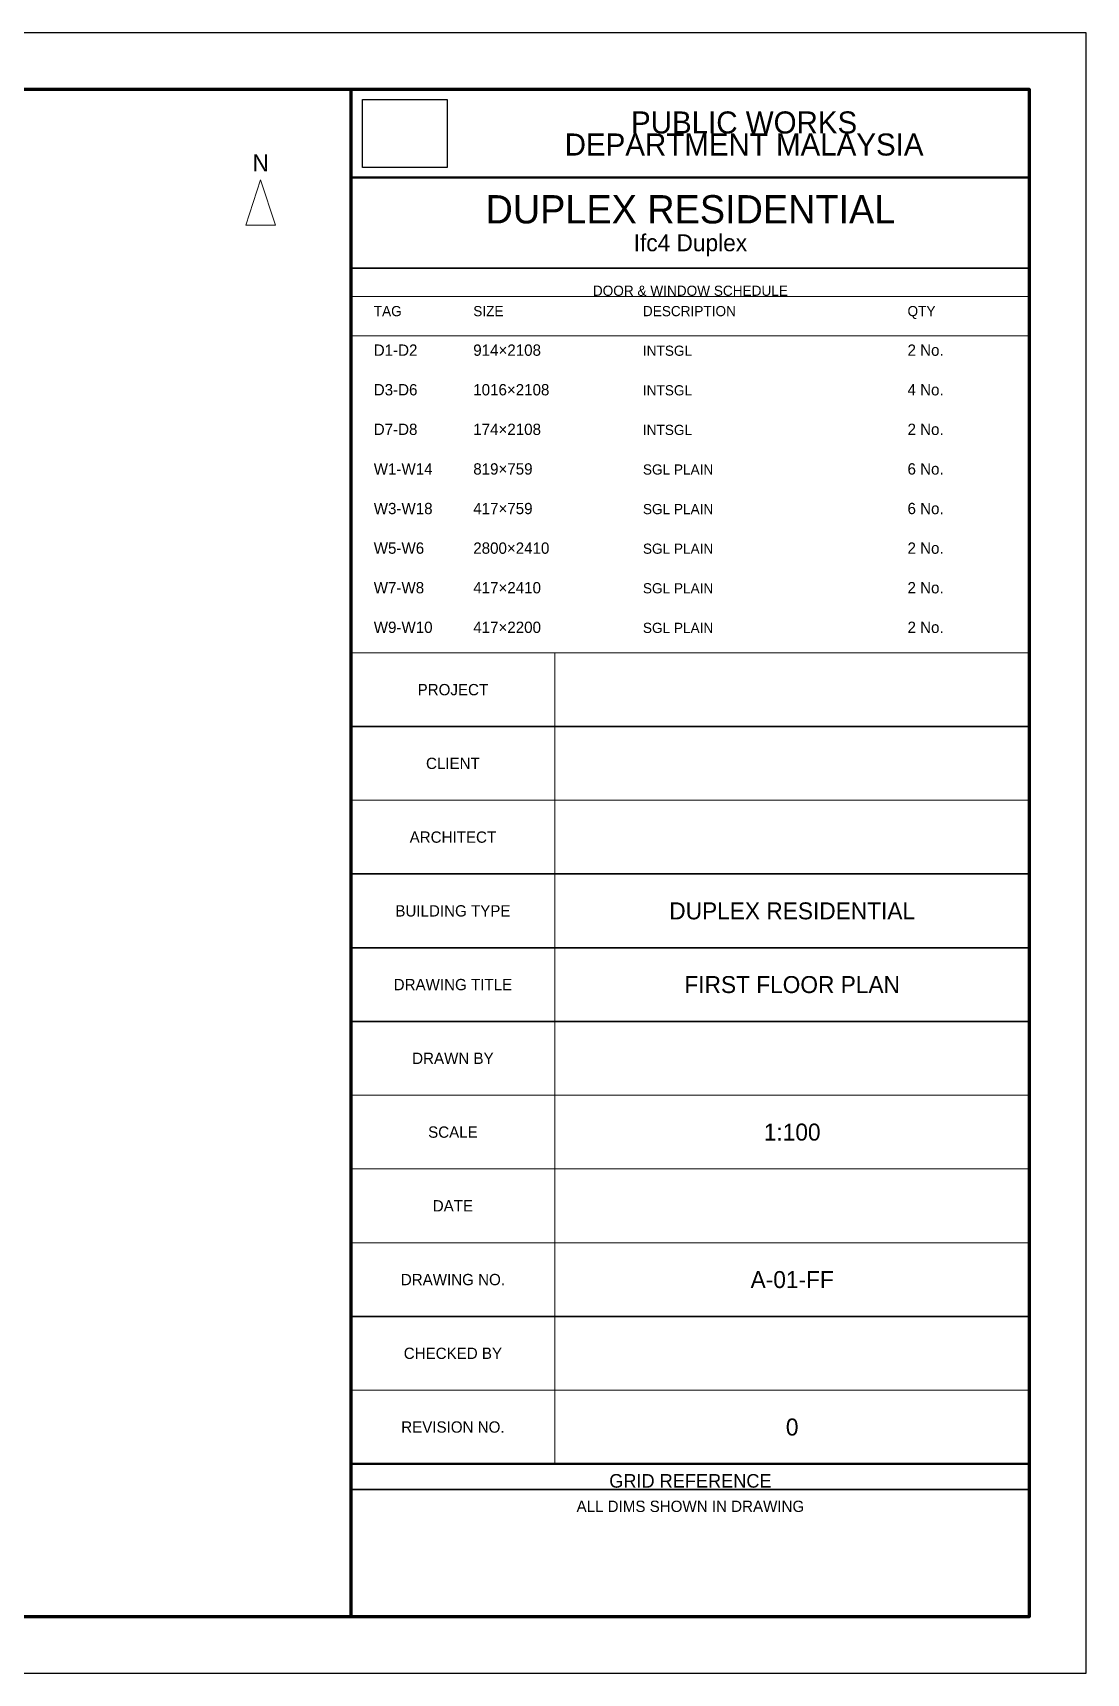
# Model space of a CAD drawing. Header units: millimetres. Extents: x -11350 to 30650, y -23600 to 5400.
# Drawn here: x 12020 to 30650, y -23600 to 5400 of the extents above; entities that cross this region are included whole.
import ezdxf
from ezdxf.enums import TextEntityAlignment as Align

# ---------------------------------------------------------------- set-up
doc = ezdxf.new("R2010")
doc.units = ezdxf.units.MM
doc.layers.add('A-ANNO-TEXT', color=7, linetype='Continuous')
doc.layers.add('A-TTLB', color=7, linetype='Continuous')
picture_1 = doc.add_image_def('image1.png', size_in_pixel=(890, 652))

msp = doc.modelspace()

# ---------------------------------------------------------------- linework, layer by layer
at = {"color": 7}
msp.add_lwpolyline([(-11350, -23600), (30650, -23600), (30650, 5400), (-11350, 5400)], close=True, dxfattribs=at)
at = {"layer": 'A-ANNO-TEXT', "lineweight": 18}
msp.add_lwpolyline([(16050, 2800), (15786, 2000), (16314, 2000)], close=True, dxfattribs=at)
at = {"layer": 'A-TTLB', "lineweight": 70}
msp.add_line((17650, -22600), (17650, 4400), dxfattribs=at)
at = {"layer": 'A-TTLB', "lineweight": 50}
for p, q in [((17650, 2840), (29650, 2840)), ((17650, -19900), (29650, -19900))]:
    msp.add_line(p, q, dxfattribs=at)
at = {"layer": 'A-TTLB', "lineweight": 35}
for p, q in [((17650, 1240), (29650, 1240)), ((17650, -6864), (29650, -6864)), ((17650, -9471), (29650, -9471)), ((17650, -10775), (29650, -10775)), ((17650, -12078), (29650, -12078)), ((17650, -17293), (29650, -17293)), ((17650, -20350), (29650, -20350))]:
    msp.add_line(p, q, dxfattribs=at)
at = {"layer": 'A-TTLB', "lineweight": 18}
for p, q in [((17650, 1240), (29650, 1240)), ((17650, 740), (29650, 740)), ((21250, -6864), (21250, -5560)), ((21250, -8167), (21250, -6864)), ((17650, -8167), (29650, -8167)), ((21250, -9471), (21250, -8167)), ((21250, -10775), (21250, -9471)), ((21250, -12078), (21250, -10775)), ((21250, -13382), (21250, -12078)), ((17650, -13382), (29650, -13382)), ((21250, -14685), (21250, -13382)), ((17650, -14685), (29650, -14685)), ((21250, -15989), (21250, -14685)), ((17650, -15989), (29650, -15989)), ((21250, -17293), (21250, -15989)), ((21250, -18596), (21250, -17293)), ((17650, -18596), (29650, -18596)), ((21250, -19900), (21250, -18596)), ((17650, -19900), (29650, -19900))]:
    msp.add_line(p, q, dxfattribs=at)
at = {"layer": 'A-TTLB', "color": 8, "lineweight": 18}
for p, q in [((17650, 40), (29650, 40)), ((17650, -5560), (29650, -5560))]:
    msp.add_line(p, q, dxfattribs=at)
at = {"layer": 'A-TTLB', "lineweight": 70}
msp.add_lwpolyline([(-8850, -22600), (29650, -22600), (29650, 4400), (-8850, 4400)], close=True, dxfattribs=at)

# ---------------------------------------------------------------- texts
at = {"layer": 'A-ANNO-TEXT'}
msp.add_text('N', height=300, dxfattribs=at).set_placement((16050, 3100), align=Align.MIDDLE_CENTER)
at = {"layer": 'A-TTLB'}
for s, height, p in [('PUBLIC WORKS', 390, (24600, 3815)), ('DEPARTMENT MALAYSIA', 390, (24600, 3425)), ('DUPLEX RESIDENTIAL', 500, (23650, 2280)), ('Ifc4 Duplex', 300, (23650, 1688)), ('PROJECT', 200, (19450, -6212)), ('CLIENT', 200, (19450, -7515)), ('ARCHITECT', 200, (19450, -8819)), ('BUILDING TYPE', 200, (19450, -10123)), ('DUPLEX RESIDENTIAL', 300, (25450, -10123)), ('FIRST FLOOR PLAN', 300, (25450, -11426)), ('DRAWING TITLE', 200, (19450, -11426)), ('DRAWN BY', 200, (19450, -12730)), ('1:100', 300, (25450, -14034)), ('SCALE', 200, (19450, -14034)), ('DATE', 200, (19450, -15337)), ('A-01-FF', 300, (25450, -16641)), ('DRAWING NO.', 200, (19450, -16641)), ('CHECKED BY', 200, (19450, -17945)), ('0', 300, (25450, -19248)), ('REVISION NO.', 200, (19450, -19248)), ('GRID REFERENCE', 240, (23650, -20200)), ('ALL DIMS SHOWN IN DRAWING', 200, (23650, -20650))]:
    msp.add_text(s, height=height, dxfattribs=at).set_placement(p, align=Align.MIDDLE_CENTER)
at = {"layer": 'A-TTLB', "color": 8}
msp.add_text('DOOR & WINDOW SCHEDULE', height=180, dxfattribs=at).set_placement((23650, 840), align=Align.MIDDLE_CENTER)
at = {"layer": 'A-TTLB'}
for s, height, p in [('TAG', 180, (18050, 390)), ('SIZE', 180, (19810, 390)), ('DESCRIPTION', 180, (22810, 390)), ('QTY', 180, (27490, 390)), ('D1-D2', 200, (18050, -310)), ('914×2108', 200, (19810, -310)), ('INTSGL', 180, (22810, -310)), ('2 No.', 200, (27490, -310)), ('D3-D6', 200, (18050, -1010)), ('1016×2108', 200, (19810, -1010)), ('INTSGL', 180, (22810, -1010)), ('4 No.', 200, (27490, -1010)), ('D7-D8', 200, (18050, -1710)), ('174×2108', 200, (19810, -1710)), ('INTSGL', 180, (22810, -1710)), ('2 No.', 200, (27490, -1710)), ('W1-W14', 200, (18050, -2410)), ('819×759', 200, (19810, -2410)), ('SGL PLAIN', 180, (22810, -2410)), ('6 No.', 200, (27490, -2410)), ('W3-W18', 200, (18050, -3110)), ('417×759', 200, (19810, -3110)), ('SGL PLAIN', 180, (22810, -3110)), ('6 No.', 200, (27490, -3110)), ('W5-W6', 200, (18050, -3810)), ('2800×2410', 200, (19810, -3810)), ('SGL PLAIN', 180, (22810, -3810)), ('2 No.', 200, (27490, -3810)), ('W7-W8', 200, (18050, -4510)), ('417×2410', 200, (19810, -4510)), ('SGL PLAIN', 180, (22810, -4510)), ('2 No.', 200, (27490, -4510)), ('W9-W10', 200, (18050, -5210)), ('417×2200', 200, (19810, -5210)), ('SGL PLAIN', 180, (22810, -5210)), ('2 No.', 200, (27490, -5210))]:
    msp.add_text(s, height=height, dxfattribs=at).set_placement(p)

# ---------------------------------------------------------------- pictures from other files: only their frames are drawn
image = msp.add_image(picture_1, insert=(17850, 3020), size_in_units=(1500, 1200), dxfattribs=at)

doc.saveas('drawing.dxf')
